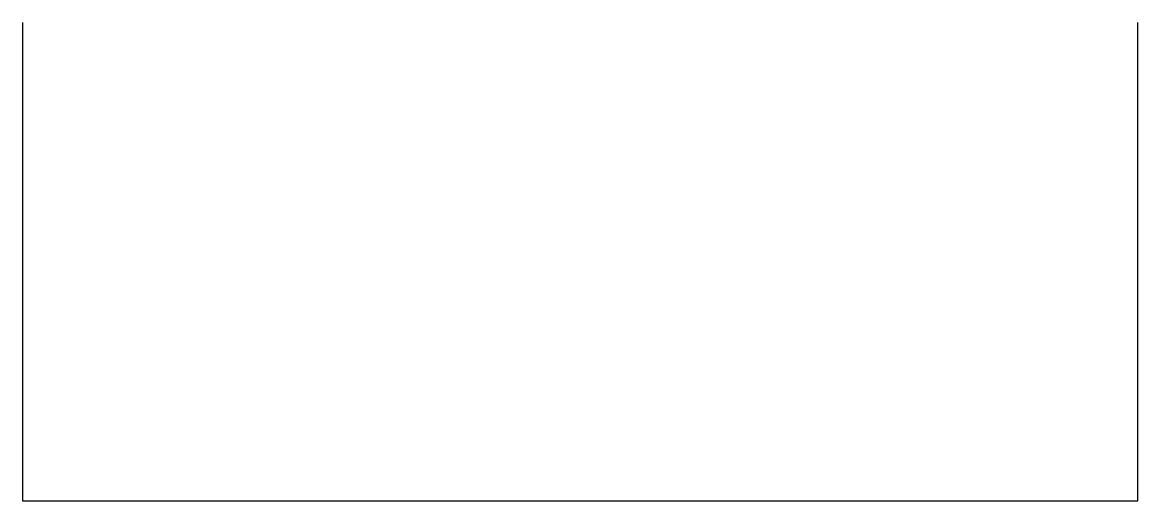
# Model space of a CAD drawing. Header units: inches. Extents: x 155.1 to 169.1, y 263.2 to 269.2.
import ezdxf

# ---------------------------------------------------------------- set-up
doc = ezdxf.new("R2010")
doc.units = ezdxf.units.IN
doc.header["$MEASUREMENT"] = 0
doc.layers.add('M101-HVAC-1st-floor', color=7, linetype='Continuous', lineweight=9)

msp = doc.modelspace()

# ---------------------------------------------------------------- linework, layer by layer
at = {"layer": 'M101-HVAC-1st-floor', "lineweight": 30}
for p, q in [((155.095, 269.152), (155.095, 263.152)), ((169.095, 263.152), (169.095, 269.152)), ((155.095, 263.152), (169.095, 263.152))]:
    msp.add_line(p, q, dxfattribs=at)

doc.saveas('drawing.dxf')
